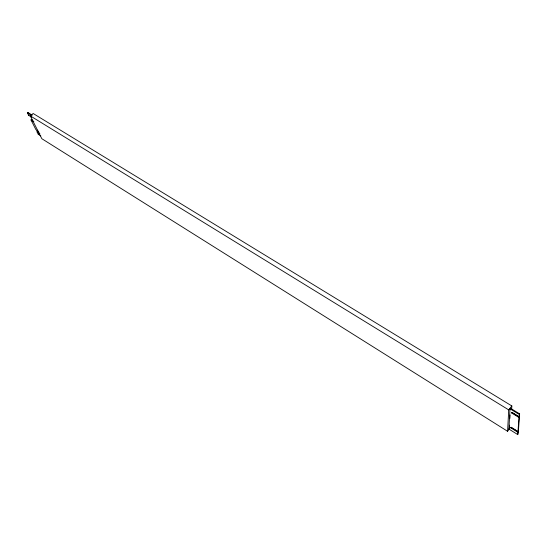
<?xml version="1.0" encoding="UTF-8"?>
<svg xmlns="http://www.w3.org/2000/svg" width="547" height="547" viewBox="0 0 547 547"><rect width="100%" height="100%" fill="white"/><g stroke="black" fill="none" stroke-linecap="round" stroke-linejoin="round"><path stroke-width="0.82" d="M507.575 431.282L508.724 409.894L511.835 405.936L33.176 113.502L30.324 115.896L41.832 138.706L507.575 431.282L509.572 428.704M508.895 429.053L510.023 408.814L510.467 408.247L519.65 413.874L519.028 416.889L511.712 412.39L511.671 412.999L518.987 417.498L517.961 431.72L510.83 427.269L510.795 427.85L517.92 432.301L517.756 434.598L508.895 429.053L509.325 428.499M509.373 427.651L509.51 425.122M509.893 418.373L510.084 414.995M511.643 409.238L511.835 405.936M519.028 416.889L519.65 413.874M510.795 427.85L511.226 427.296L518.351 431.74L517.756 434.598M512.778 412.841L519.424 416.93L518.392 431.166L517.961 431.72M517.92 432.301L518.351 431.74M518.987 417.498L519.424 416.93M511.671 412.999L512.115 412.431M40.793 135.875L38.249 134.282L36.991 131.806L37.387 131.465L38.816 132.36M38.249 134.282L38.639 133.947M37.182 130.186L38.693 131.875L38.297 132.21L35.781 129.4L30.988 119.93L31.391 119.588L32.827 120.477M32.28 115.178L27.753 112.402L27.35 112.744L28.663 115.328L29.066 114.993M27.35 112.744L31.227 115.123M510.023 408.814L519.206 414.441M30.324 115.896L508.724 409.894M28.663 115.328L31.548 117.106M30.988 119.93L33.866 121.707M36.991 131.806L39.849 133.584M27.753 112.402L28.41 113.694M31.391 119.588L32.123 121.051"/></g></svg>
